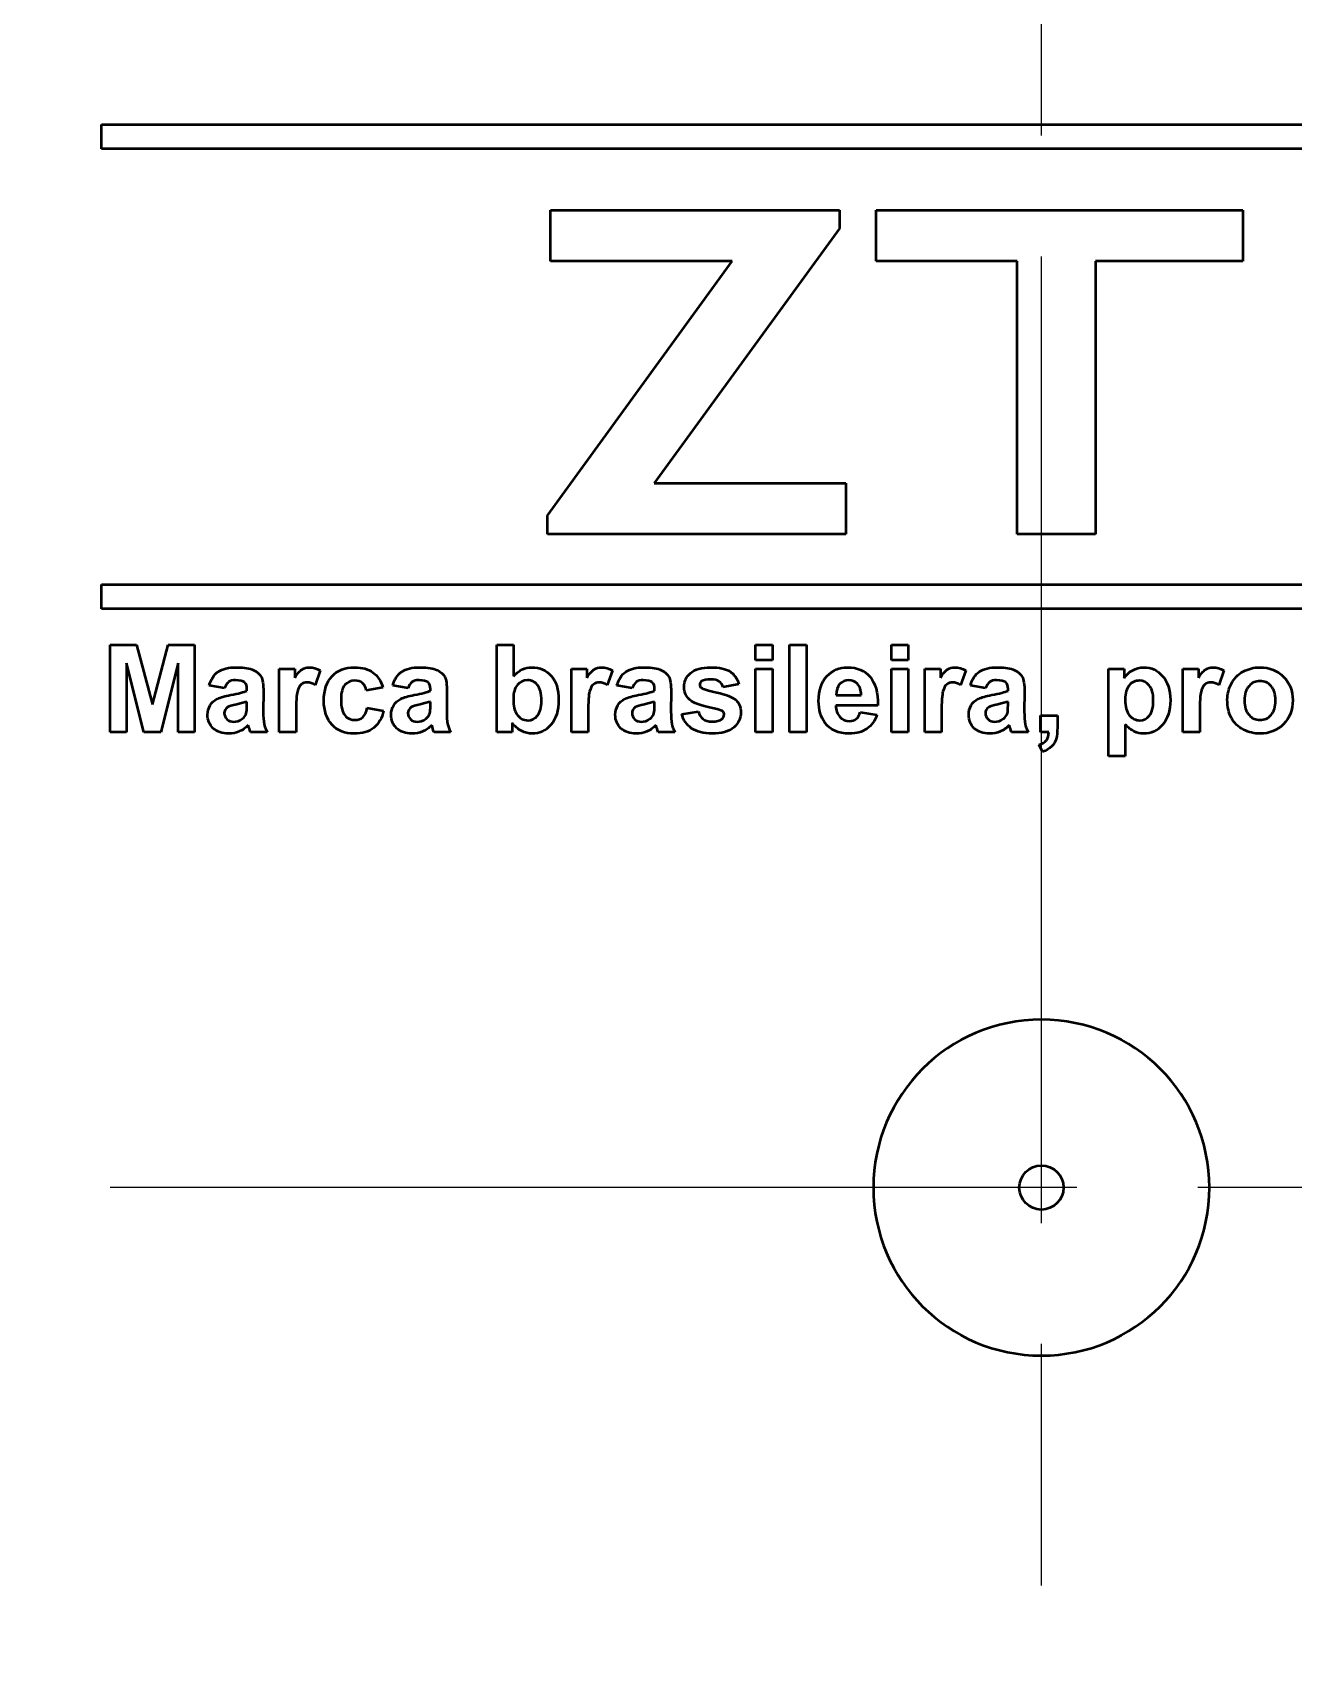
# Model space of a CAD drawing. Extents: x 0 to 616, y 0 to 436.
# Drawn here: x 513.31 to 536.78, y 284.06 to 314.39 of the extents above; entities that cross this region are included whole.
import ezdxf

# ---------------------------------------------------------------- set-up
doc = ezdxf.new("R2010")
doc.units = 0
doc.header["$LTSCALE"] = 1.5
doc.linetypes.add('AM_ISO08W050', pattern=[18, 12, -1.5, 3, -1.5])
doc.layers.add('AM_0', color=7, linetype='CONTINUOUS', lineweight=50)
doc.layers.add('AM_7', color=4, linetype='AM_ISO08W050', lineweight=25)

msp = doc.modelspace()

# ---------------------------------------------------------------- linework, layer by layer
at = {"layer": 'AM_0'}
for major_axis, ratio, start_param, end_param in [((-52.8, 0), 0.999975, 3.141593, 9.424778), ((-47.437, 0), 0.98394, 3.141593, 9.424778), ((-36.78, 0), 0.999975, 3.141593, 9.424778), ((-3.128, 0), 0.999975, 3.141593, 9.424778), ((0.411, 0), 0.999975, 0, 6.283185)]:
    msp.add_ellipse((532.092, 292.885), major_axis=major_axis, ratio=ratio, start_param=start_param, end_param=end_param, dxfattribs=at)
at = {"layer": 'AM_0', "color": 7, "lineweight": 70}
msp.add_open_spline([(532.092, 330.642), (552.942, 330.642), (569.85, 313.734), (569.85, 292.885), (569.85, 292.885), (569.85, 272.036), (552.942, 255.127), (532.092, 255.127), (532.092, 255.127), (511.242, 255.127), (494.334, 272.036), (494.334, 292.885), (494.334, 292.885), (494.334, 313.734), (511.242, 330.642), (532.092, 330.642)], degree=3, knots=[0, 0, 0, 0, 0.25, 0.25, 0.25, 0.25, 0.5, 0.5, 0.5, 0.5, 0.75, 0.75, 0.75, 0.75, 1, 1, 1, 1], dxfattribs=at)
at = {"layer": 'AM_0', "color": 7}
for points in [[(514.59, 312.679), (514.59, 312.679), (549.595, 312.679), (549.595, 312.679)], [(514.59, 312.226), (514.59, 312.226), (514.59, 312.679), (514.59, 312.679)], [(549.595, 312.226), (549.595, 312.226), (514.59, 312.226), (514.59, 312.226)], [(522.955, 310.134), (522.955, 310.134), (522.955, 311.086), (522.955, 311.086)], [(522.955, 311.086), (522.955, 311.086), (528.33, 311.086), (528.33, 311.086)], [(528.33, 311.086), (528.33, 311.086), (528.33, 310.74), (528.33, 310.74)], [(529.016, 310.134), (529.016, 310.134), (529.016, 311.086), (529.016, 311.086)], [(529.016, 311.086), (529.016, 311.086), (535.841, 311.086), (535.841, 311.086)], [(535.841, 311.086), (535.841, 311.086), (535.841, 310.134), (535.841, 310.134)], [(528.33, 310.74), (528.33, 310.74), (524.88, 306.004), (524.88, 306.004)], [(522.898, 305.398), (522.898, 305.398), (526.336, 310.134), (526.336, 310.134)], [(526.336, 310.134), (526.336, 310.134), (522.955, 310.134), (522.955, 310.134)], [(531.638, 310.134), (531.638, 310.134), (529.016, 310.134), (529.016, 310.134)], [(531.638, 305.053), (531.638, 305.053), (531.638, 310.134), (531.638, 310.134)], [(533.102, 310.134), (533.102, 310.134), (533.102, 305.053), (533.102, 305.053)], [(535.841, 310.134), (535.841, 310.134), (533.102, 310.134), (533.102, 310.134)], [(524.88, 306.004), (524.88, 306.004), (528.453, 306.004), (528.453, 306.004)], [(528.453, 306.004), (528.453, 306.004), (528.453, 305.053), (528.453, 305.053)], [(522.898, 305.053), (522.898, 305.053), (522.898, 305.398), (522.898, 305.398)], [(528.453, 305.053), (528.453, 305.053), (522.898, 305.053), (522.898, 305.053)], [(533.102, 305.053), (533.102, 305.053), (531.638, 305.053), (531.638, 305.053)], [(514.59, 304.116), (514.59, 304.116), (549.595, 304.116), (549.595, 304.116)], [(514.59, 303.662), (514.59, 303.662), (514.59, 304.116), (514.59, 304.116)], [(549.595, 303.662), (549.595, 303.662), (514.59, 303.662), (514.59, 303.662)], [(514.751, 301.364), (514.751, 301.364), (514.751, 302.993), (514.751, 302.993)], [(514.751, 302.993), (514.751, 302.993), (515.244, 302.993), (515.244, 302.993)], [(515.244, 302.993), (515.244, 302.993), (515.539, 301.882), (515.539, 301.882)], [(515.539, 301.882), (515.539, 301.882), (515.831, 302.993), (515.831, 302.993)], [(515.831, 302.993), (515.831, 302.993), (516.325, 302.993), (516.325, 302.993)], [(516.325, 302.993), (516.325, 302.993), (516.325, 301.364), (516.325, 301.364)], [(521.951, 301.364), (521.951, 301.364), (521.951, 302.993), (521.951, 302.993)], [(521.951, 302.993), (521.951, 302.993), (522.263, 302.993), (522.263, 302.993)], [(522.263, 302.993), (522.263, 302.993), (522.263, 302.407), (522.263, 302.407)], [(526.772, 302.704), (526.772, 302.704), (526.772, 302.993), (526.772, 302.993)], [(526.772, 302.993), (526.772, 302.993), (527.084, 302.993), (527.084, 302.993)], [(527.084, 302.993), (527.084, 302.993), (527.084, 302.704), (527.084, 302.704)], [(527.404, 301.364), (527.404, 301.364), (527.404, 302.993), (527.404, 302.993)], [(527.404, 302.993), (527.404, 302.993), (527.716, 302.993), (527.716, 302.993)], [(527.716, 302.993), (527.716, 302.993), (527.716, 301.364), (527.716, 301.364)], [(529.302, 302.704), (529.302, 302.704), (529.302, 302.993), (529.302, 302.993)], [(529.302, 302.993), (529.302, 302.993), (529.614, 302.993), (529.614, 302.993)], [(529.614, 302.993), (529.614, 302.993), (529.614, 302.704), (529.614, 302.704)], [(527.084, 302.704), (527.084, 302.704), (526.772, 302.704), (526.772, 302.704)], [(529.614, 302.704), (529.614, 302.704), (529.302, 302.704), (529.302, 302.704)], [(515.379, 301.364), (515.379, 301.364), (515.057, 302.647), (515.057, 302.647)], [(515.057, 302.647), (515.057, 302.647), (515.057, 301.364), (515.057, 301.364)], [(516.019, 302.647), (516.019, 302.647), (515.696, 301.364), (515.696, 301.364)], [(516.019, 301.364), (516.019, 301.364), (516.019, 302.647), (516.019, 302.647)], [(516.599, 302.236), (516.631, 302.35), (516.686, 302.434), (516.764, 302.489)], [(517.422, 302.522), (517.49, 302.488), (517.538, 302.447), (517.565, 302.396)], [(517.565, 302.396), (517.593, 302.345), (517.607, 302.252), (517.607, 302.116)], [(517.902, 301.364), (517.902, 301.364), (517.902, 302.544), (517.902, 302.544)], [(517.902, 302.544), (517.902, 302.544), (518.192, 302.544), (518.192, 302.544)], [(518.192, 302.544), (518.192, 302.544), (518.192, 302.377), (518.192, 302.377)], [(518.192, 302.377), (518.241, 302.456), (518.286, 302.508), (518.326, 302.533)], [(518.666, 302.512), (518.666, 302.512), (518.569, 302.24), (518.569, 302.24)], [(519.647, 302.478), (519.732, 302.416), (519.793, 302.322), (519.83, 302.195)], [(520.016, 302.236), (520.048, 302.35), (520.103, 302.434), (520.181, 302.489)], [(520.839, 302.522), (520.907, 302.488), (520.955, 302.447), (520.983, 302.396)], [(520.983, 302.396), (521.01, 302.345), (521.024, 302.252), (521.024, 302.116)], [(523.341, 301.364), (523.341, 301.364), (523.341, 302.544), (523.341, 302.544)], [(523.341, 302.544), (523.341, 302.544), (523.631, 302.544), (523.631, 302.544)], [(523.631, 302.544), (523.631, 302.544), (523.631, 302.377), (523.631, 302.377)], [(523.631, 302.377), (523.681, 302.456), (523.726, 302.508), (523.765, 302.533)], [(524.106, 302.512), (524.106, 302.512), (524.009, 302.24), (524.009, 302.24)], [(524.19, 302.236), (524.222, 302.35), (524.277, 302.434), (524.355, 302.489)], [(525.013, 302.522), (525.081, 302.488), (525.129, 302.447), (525.156, 302.396)], [(525.156, 302.396), (525.184, 302.345), (525.198, 302.252), (525.198, 302.116)], [(526.296, 302.492), (526.375, 302.44), (526.429, 302.362), (526.458, 302.259)], [(526.772, 301.364), (526.772, 301.364), (526.772, 302.544), (526.772, 302.544)], [(526.772, 302.544), (526.772, 302.544), (527.084, 302.544), (527.084, 302.544)], [(527.084, 302.544), (527.084, 302.544), (527.084, 301.364), (527.084, 301.364)], [(528.902, 302.397), (529.003, 302.281), (529.052, 302.104), (529.048, 301.864)], [(529.302, 301.364), (529.302, 301.364), (529.302, 302.544), (529.302, 302.544)], [(529.302, 302.544), (529.302, 302.544), (529.614, 302.544), (529.614, 302.544)], [(529.614, 302.544), (529.614, 302.544), (529.614, 301.364), (529.614, 301.364)], [(529.921, 301.364), (529.921, 301.364), (529.921, 302.544), (529.921, 302.544)], [(529.921, 302.544), (529.921, 302.544), (530.211, 302.544), (530.211, 302.544)], [(530.211, 302.544), (530.211, 302.544), (530.211, 302.377), (530.211, 302.377)], [(530.211, 302.377), (530.261, 302.456), (530.305, 302.508), (530.345, 302.533)], [(530.686, 302.512), (530.686, 302.512), (530.589, 302.24), (530.589, 302.24)], [(530.77, 302.236), (530.802, 302.35), (530.857, 302.434), (530.934, 302.489)], [(531.592, 302.522), (531.66, 302.488), (531.709, 302.447), (531.736, 302.396)], [(531.736, 302.396), (531.764, 302.345), (531.778, 302.252), (531.778, 302.116)], [(533.341, 302.544), (533.341, 302.544), (533.633, 302.544), (533.633, 302.544)], [(533.341, 300.915), (533.341, 300.915), (533.341, 302.544), (533.341, 302.544)], [(533.633, 302.544), (533.633, 302.544), (533.633, 302.371), (533.633, 302.371)], [(533.633, 302.371), (533.67, 302.43), (533.722, 302.479), (533.786, 302.515)], [(534.727, 301.364), (534.727, 301.364), (534.727, 302.544), (534.727, 302.544)], [(534.727, 302.544), (534.727, 302.544), (535.017, 302.544), (535.017, 302.544)], [(535.017, 302.544), (535.017, 302.544), (535.017, 302.377), (535.017, 302.377)], [(535.017, 302.377), (535.067, 302.456), (535.112, 302.508), (535.151, 302.533)], [(535.492, 302.512), (535.492, 302.512), (535.395, 302.24), (535.395, 302.24)], [(535.631, 302.272), (535.682, 302.369), (535.754, 302.443), (535.848, 302.494)], [(516.883, 302.184), (516.883, 302.184), (516.599, 302.236), (516.599, 302.236)], [(516.958, 302.299), (516.927, 302.278), (516.902, 302.239), (516.883, 302.184)], [(516.997, 302.058), (517.143, 302.085), (517.244, 302.111), (517.3, 302.134)], [(517.3, 302.165), (517.3, 302.226), (517.285, 302.268), (517.256, 302.294)], [(517.3, 302.134), (517.3, 302.134), (517.3, 302.165), (517.3, 302.165)], [(517.607, 302.116), (517.607, 302.116), (517.604, 301.752), (517.604, 301.752)], [(518.24, 302.124), (518.223, 302.061), (518.214, 301.929), (518.214, 301.729)], [(518.312, 302.255), (518.281, 302.231), (518.258, 302.187), (518.24, 302.124)], [(519.522, 302.14), (519.512, 302.201), (519.488, 302.248), (519.451, 302.279)], [(519.83, 302.195), (519.83, 302.195), (519.522, 302.14), (519.522, 302.14)], [(520.3, 302.184), (520.3, 302.184), (520.016, 302.236), (520.016, 302.236)], [(520.375, 302.299), (520.344, 302.278), (520.319, 302.239), (520.3, 302.184)], [(520.414, 302.058), (520.56, 302.085), (520.661, 302.111), (520.717, 302.134)], [(520.717, 302.165), (520.717, 302.226), (520.703, 302.268), (520.673, 302.294)], [(520.717, 302.134), (520.717, 302.134), (520.717, 302.165), (520.717, 302.165)], [(521.024, 302.116), (521.024, 302.116), (521.021, 301.752), (521.021, 301.752)], [(522.336, 302.245), (522.286, 302.187), (522.261, 302.099), (522.261, 301.98)], [(523.68, 302.124), (523.662, 302.061), (523.654, 301.929), (523.654, 301.729)], [(523.751, 302.255), (523.721, 302.231), (523.697, 302.187), (523.68, 302.124)], [(524.474, 302.184), (524.474, 302.184), (524.19, 302.236), (524.19, 302.236)], [(524.549, 302.299), (524.518, 302.278), (524.493, 302.239), (524.474, 302.184)], [(524.588, 302.058), (524.734, 302.085), (524.835, 302.111), (524.891, 302.134)], [(524.891, 302.165), (524.891, 302.226), (524.876, 302.268), (524.847, 302.294)], [(524.891, 302.134), (524.891, 302.134), (524.891, 302.165), (524.891, 302.165)], [(525.198, 302.116), (525.198, 302.116), (525.195, 301.752), (525.195, 301.752)], [(525.761, 302.192), (525.789, 302.171), (525.886, 302.142), (526.052, 302.104)], [(526.052, 302.104), (526.218, 302.067), (526.334, 302.02), (526.401, 301.965)], [(526.164, 302.204), (526.151, 302.25), (526.127, 302.286), (526.092, 302.31)], [(526.458, 302.259), (526.458, 302.259), (526.164, 302.204), (526.164, 302.204)], [(528.336, 302.258), (528.292, 302.208), (528.27, 302.141), (528.271, 302.055)], [(528.737, 302.055), (528.735, 302.146), (528.712, 302.215), (528.668, 302.262)], [(530.26, 302.124), (530.242, 302.061), (530.233, 301.929), (530.233, 301.729)], [(530.331, 302.255), (530.301, 302.231), (530.277, 302.187), (530.26, 302.124)], [(531.053, 302.184), (531.053, 302.184), (530.77, 302.236), (530.77, 302.236)], [(531.129, 302.299), (531.098, 302.278), (531.073, 302.239), (531.053, 302.184)], [(531.168, 302.058), (531.314, 302.085), (531.415, 302.111), (531.471, 302.134)], [(531.471, 302.165), (531.471, 302.226), (531.456, 302.268), (531.427, 302.294)], [(531.471, 302.134), (531.471, 302.134), (531.471, 302.165), (531.471, 302.165)], [(531.778, 302.116), (531.778, 302.116), (531.774, 301.752), (531.774, 301.752)], [(533.726, 302.236), (533.676, 302.177), (533.651, 302.09), (533.651, 301.974)], [(535.066, 302.124), (535.048, 302.061), (535.04, 301.929), (535.04, 301.729)], [(535.137, 302.255), (535.107, 302.231), (535.083, 302.187), (535.066, 302.124)], [(535.554, 301.971), (535.554, 302.075), (535.58, 302.175), (535.631, 302.272)], [(535.958, 302.223), (535.902, 302.161), (535.874, 302.071), (535.874, 301.954)], [(516.615, 301.865), (516.647, 301.917), (516.692, 301.957), (516.749, 301.985)], [(516.749, 301.985), (516.806, 302.012), (516.889, 302.037), (516.997, 302.058)], [(517.11, 301.883), (517.024, 301.865), (516.967, 301.846), (516.94, 301.829)], [(517.3, 301.931), (517.261, 301.918), (517.197, 301.902), (517.11, 301.883)], [(517.288, 301.717), (517.296, 301.743), (517.3, 301.794), (517.3, 301.869)], [(517.3, 301.869), (517.3, 301.869), (517.3, 301.931), (517.3, 301.931)], [(519.458, 301.643), (519.496, 301.676), (519.523, 301.734), (519.539, 301.816)], [(519.539, 301.816), (519.539, 301.816), (519.845, 301.764), (519.845, 301.764)], [(519.845, 301.764), (519.814, 301.624), (519.752, 301.517), (519.662, 301.445)], [(520.032, 301.865), (520.064, 301.917), (520.109, 301.957), (520.166, 301.985)], [(520.166, 301.985), (520.223, 302.012), (520.306, 302.037), (520.414, 302.058)], [(520.527, 301.883), (520.441, 301.865), (520.384, 301.846), (520.357, 301.829)], [(520.717, 301.931), (520.678, 301.918), (520.614, 301.902), (520.527, 301.883)], [(520.705, 301.717), (520.714, 301.743), (520.717, 301.794), (520.717, 301.869)], [(520.717, 301.869), (520.717, 301.869), (520.717, 301.931), (520.717, 301.931)], [(522.261, 301.98), (522.261, 301.858), (522.281, 301.767), (522.319, 301.709)], [(524.206, 301.865), (524.238, 301.917), (524.282, 301.957), (524.34, 301.985)], [(524.34, 301.985), (524.397, 302.012), (524.48, 302.037), (524.588, 302.058)], [(524.701, 301.883), (524.615, 301.865), (524.558, 301.846), (524.531, 301.829)], [(524.891, 301.931), (524.851, 301.918), (524.788, 301.902), (524.701, 301.883)], [(524.879, 301.717), (524.887, 301.743), (524.891, 301.794), (524.891, 301.869)], [(524.891, 301.869), (524.891, 301.869), (524.891, 301.931), (524.891, 301.931)], [(526.058, 301.791), (525.807, 301.846), (525.647, 301.897), (525.579, 301.943)], [(526.163, 301.75), (526.147, 301.765), (526.112, 301.778), (526.058, 301.791)], [(529.048, 301.864), (529.048, 301.864), (528.265, 301.864), (528.265, 301.864)], [(528.265, 301.864), (528.267, 301.772), (528.292, 301.7), (528.341, 301.648)], [(528.271, 302.055), (528.271, 302.055), (528.737, 302.055), (528.737, 302.055)], [(530.786, 301.865), (530.818, 301.917), (530.862, 301.957), (530.92, 301.985)], [(530.92, 301.985), (530.977, 302.012), (531.06, 302.037), (531.168, 302.058)], [(531.281, 301.883), (531.195, 301.865), (531.138, 301.846), (531.111, 301.829)], [(531.471, 301.931), (531.431, 301.918), (531.368, 301.902), (531.281, 301.883)], [(531.459, 301.717), (531.467, 301.743), (531.471, 301.794), (531.471, 301.869)], [(531.471, 301.869), (531.471, 301.869), (531.471, 301.931), (531.471, 301.931)], [(533.651, 301.974), (533.651, 301.842), (533.677, 301.744), (533.729, 301.681)], [(535.631, 301.626), (535.58, 301.72), (535.554, 301.835), (535.554, 301.971)], [(535.874, 301.954), (535.874, 301.837), (535.902, 301.748), (535.958, 301.686)], [(517.325, 301.493), (517.271, 301.441), (517.215, 301.403), (517.154, 301.376)], [(517.214, 301.613), (517.252, 301.641), (517.276, 301.676), (517.288, 301.717)], [(517.336, 301.456), (517.331, 301.475), (517.327, 301.487), (517.325, 301.493)], [(517.604, 301.752), (517.604, 301.648), (517.609, 301.572), (517.619, 301.522)], [(517.619, 301.522), (517.629, 301.474), (517.648, 301.42), (517.675, 301.364)], [(518.214, 301.729), (518.214, 301.729), (518.214, 301.364), (518.214, 301.364)], [(520.742, 301.493), (520.689, 301.441), (520.632, 301.403), (520.571, 301.376)], [(520.631, 301.613), (520.669, 301.641), (520.694, 301.676), (520.705, 301.717)], [(520.753, 301.456), (520.748, 301.475), (520.744, 301.487), (520.742, 301.493)], [(521.021, 301.752), (521.021, 301.648), (521.026, 301.572), (521.036, 301.522)], [(521.036, 301.522), (521.046, 301.474), (521.065, 301.42), (521.092, 301.364)], [(522.411, 301.388), (522.345, 301.422), (522.289, 301.472), (522.241, 301.538)], [(522.241, 301.538), (522.241, 301.538), (522.241, 301.364), (522.241, 301.364)], [(523.654, 301.729), (523.654, 301.729), (523.654, 301.364), (523.654, 301.364)], [(524.916, 301.493), (524.862, 301.441), (524.806, 301.403), (524.745, 301.376)], [(524.805, 301.613), (524.843, 301.641), (524.867, 301.676), (524.879, 301.717)], [(524.927, 301.456), (524.922, 301.475), (524.918, 301.487), (524.916, 301.493)], [(525.195, 301.752), (525.195, 301.648), (525.2, 301.572), (525.21, 301.522)], [(525.21, 301.522), (525.22, 301.474), (525.239, 301.42), (525.266, 301.364)], [(525.396, 301.701), (525.396, 301.701), (525.709, 301.749), (525.709, 301.749)], [(525.58, 301.436), (525.486, 301.5), (525.425, 301.589), (525.396, 301.701)], [(525.709, 301.749), (525.723, 301.688), (525.75, 301.642), (525.791, 301.61)], [(528.644, 301.611), (528.677, 301.638), (528.703, 301.681), (528.72, 301.74)], [(528.72, 301.74), (528.72, 301.74), (529.031, 301.688), (529.031, 301.688)], [(529.031, 301.688), (528.991, 301.574), (528.928, 301.487), (528.841, 301.427)], [(530.233, 301.729), (530.233, 301.729), (530.233, 301.364), (530.233, 301.364)], [(531.496, 301.493), (531.442, 301.441), (531.385, 301.403), (531.325, 301.376)], [(531.385, 301.613), (531.423, 301.641), (531.447, 301.676), (531.459, 301.717)], [(531.507, 301.456), (531.502, 301.475), (531.498, 301.487), (531.496, 301.493)], [(531.774, 301.752), (531.774, 301.648), (531.779, 301.572), (531.79, 301.522)], [(531.79, 301.522), (531.8, 301.474), (531.819, 301.42), (531.846, 301.364)], [(532.078, 301.676), (532.078, 301.676), (532.39, 301.676), (532.39, 301.676)], [(532.078, 301.364), (532.078, 301.364), (532.078, 301.676), (532.078, 301.676)], [(532.39, 301.676), (532.39, 301.676), (532.39, 301.453), (532.39, 301.453)], [(533.821, 301.376), (533.768, 301.403), (533.712, 301.447), (533.654, 301.51)], [(533.654, 301.51), (533.654, 301.51), (533.654, 300.915), (533.654, 300.915)], [(535.04, 301.729), (535.04, 301.729), (535.04, 301.364), (535.04, 301.364)], [(535.855, 301.411), (535.756, 301.46), (535.682, 301.532), (535.631, 301.626)], [(515.057, 301.364), (515.057, 301.364), (514.751, 301.364), (514.751, 301.364)], [(515.696, 301.364), (515.696, 301.364), (515.379, 301.364), (515.379, 301.364)], [(516.325, 301.364), (516.325, 301.364), (516.019, 301.364), (516.019, 301.364)], [(517.366, 301.364), (517.358, 301.385), (517.348, 301.416), (517.336, 301.456)], [(517.675, 301.364), (517.675, 301.364), (517.366, 301.364), (517.366, 301.364)], [(518.214, 301.364), (518.214, 301.364), (517.902, 301.364), (517.902, 301.364)], [(520.783, 301.364), (520.775, 301.385), (520.765, 301.416), (520.753, 301.456)], [(521.092, 301.364), (521.092, 301.364), (520.783, 301.364), (520.783, 301.364)], [(522.241, 301.364), (522.241, 301.364), (521.951, 301.364), (521.951, 301.364)], [(523.654, 301.364), (523.654, 301.364), (523.341, 301.364), (523.341, 301.364)], [(524.957, 301.364), (524.949, 301.385), (524.939, 301.416), (524.927, 301.456)], [(525.266, 301.364), (525.266, 301.364), (524.957, 301.364), (524.957, 301.364)], [(527.084, 301.364), (527.084, 301.364), (526.772, 301.364), (526.772, 301.364)], [(527.716, 301.364), (527.716, 301.364), (527.404, 301.364), (527.404, 301.364)], [(529.614, 301.364), (529.614, 301.364), (529.302, 301.364), (529.302, 301.364)], [(530.233, 301.364), (530.233, 301.364), (529.921, 301.364), (529.921, 301.364)], [(531.537, 301.364), (531.529, 301.385), (531.518, 301.416), (531.507, 301.456)], [(531.846, 301.364), (531.846, 301.364), (531.537, 301.364), (531.537, 301.364)], [(532.053, 301.13), (532.116, 301.151), (532.16, 301.179), (532.187, 301.215)], [(532.229, 301.364), (532.229, 301.364), (532.078, 301.364), (532.078, 301.364)], [(532.187, 301.215), (532.214, 301.252), (532.228, 301.301), (532.229, 301.364)], [(532.367, 301.239), (532.351, 301.187), (532.322, 301.14), (532.279, 301.099)], [(532.39, 301.453), (532.39, 301.363), (532.383, 301.292), (532.367, 301.239)], [(535.04, 301.364), (535.04, 301.364), (534.727, 301.364), (534.727, 301.364)], [(532.114, 301.001), (532.114, 301.001), (532.053, 301.13), (532.053, 301.13)], [(532.279, 301.099), (532.235, 301.057), (532.18, 301.024), (532.114, 301.001)], [(533.654, 300.915), (533.654, 300.915), (533.341, 300.915), (533.341, 300.915)]]:
    msp.add_open_spline(points, degree=3, dxfattribs=at)
for points, knots in [([(516.764, 302.489), (516.842, 302.544), (516.957, 302.571), (517.11, 302.571), (517.11, 302.571), (517.25, 302.571), (517.353, 302.555), (517.422, 302.522)], [0.08, 0.08, 0.08, 0.08, 0.12, 0.12, 0.12, 0.12, 0.16, 0.16, 0.16, 0.16]), ([(518.326, 302.533), (518.365, 302.558), (518.41, 302.571), (518.461, 302.571), (518.461, 302.571), (518.532, 302.571), (518.6, 302.551), (518.666, 302.512)], [0.3846154, 0.3846154, 0.3846154, 0.3846154, 0.4615385, 0.4615385, 0.4615385, 0.4615385, 0.5384615, 0.5384615, 0.5384615, 0.5384615]), ([(518.886, 301.501), (518.783, 301.61), (518.732, 301.761), (518.732, 301.953), (518.732, 301.953), (518.732, 302.148), (518.783, 302.3), (518.886, 302.408)], [0.7222222, 0.7222222, 0.7222222, 0.7222222, 0.7777778, 0.7777778, 0.7777778, 0.7777778, 0.8333333, 0.8333333, 0.8333333, 0.8333333]), ([(518.886, 302.408), (518.989, 302.517), (519.129, 302.571), (519.304, 302.571), (519.304, 302.571), (519.448, 302.571), (519.562, 302.54), (519.647, 302.478)], [0.8333333, 0.8333333, 0.8333333, 0.8333333, 0.8888889, 0.8888889, 0.8888889, 0.8888889, 0.9444444, 0.9444444, 0.9444444, 0.9444444]), ([(520.181, 302.489), (520.259, 302.544), (520.374, 302.571), (520.527, 302.571), (520.527, 302.571), (520.667, 302.571), (520.771, 302.555), (520.839, 302.522)], [0.08, 0.08, 0.08, 0.08, 0.12, 0.12, 0.12, 0.12, 0.16, 0.16, 0.16, 0.16]), ([(522.263, 302.407), (522.36, 302.516), (522.474, 302.571), (522.606, 302.571), (522.606, 302.571), (522.749, 302.571), (522.868, 302.519), (522.963, 302.415)], [0.25, 0.25, 0.25, 0.25, 0.3333333, 0.3333333, 0.3333333, 0.3333333, 0.4166667, 0.4166667, 0.4166667, 0.4166667]), ([(522.963, 302.415), (523.057, 302.311), (523.104, 302.162), (523.104, 301.967), (523.104, 301.967), (523.104, 301.765), (523.055, 301.61), (522.959, 301.501)], [0.4166667, 0.4166667, 0.4166667, 0.4166667, 0.5, 0.5, 0.5, 0.5, 0.5833333, 0.5833333, 0.5833333, 0.5833333]), ([(523.765, 302.533), (523.805, 302.558), (523.85, 302.571), (523.9, 302.571), (523.9, 302.571), (523.971, 302.571), (524.04, 302.551), (524.106, 302.512)], [0.3846154, 0.3846154, 0.3846154, 0.3846154, 0.4615385, 0.4615385, 0.4615385, 0.4615385, 0.5384615, 0.5384615, 0.5384615, 0.5384615]), ([(524.355, 302.489), (524.433, 302.544), (524.548, 302.571), (524.701, 302.571), (524.701, 302.571), (524.841, 302.571), (524.944, 302.555), (525.013, 302.522)], [0.08, 0.08, 0.08, 0.08, 0.12, 0.12, 0.12, 0.12, 0.16, 0.16, 0.16, 0.16]), ([(525.579, 301.943), (525.486, 302.007), (525.439, 302.096), (525.439, 302.209), (525.439, 302.209), (525.439, 302.311), (525.48, 302.397), (525.56, 302.466)], [0.30769231, 0.30769231, 0.30769231, 0.30769231, 0.34615385, 0.34615385, 0.34615385, 0.34615385, 0.38461538, 0.38461538, 0.38461538, 0.38461538]), ([(525.56, 302.466), (525.641, 302.536), (525.766, 302.571), (525.936, 302.571), (525.936, 302.571), (526.097, 302.571), (526.218, 302.545), (526.296, 302.492)], [0.38461538, 0.38461538, 0.38461538, 0.38461538, 0.42307692, 0.42307692, 0.42307692, 0.42307692, 0.46153846, 0.46153846, 0.46153846, 0.46153846]), ([(528.062, 301.539), (527.984, 301.646), (527.945, 301.782), (527.945, 301.945), (527.945, 301.945), (527.945, 302.141), (527.996, 302.294), (528.099, 302.405)], [0.2857143, 0.2857143, 0.2857143, 0.2857143, 0.3571429, 0.3571429, 0.3571429, 0.3571429, 0.4285714, 0.4285714, 0.4285714, 0.4285714]), ([(528.099, 302.405), (528.201, 302.516), (528.33, 302.571), (528.486, 302.571), (528.486, 302.571), (528.662, 302.571), (528.8, 302.513), (528.902, 302.397)], [0.4285714, 0.4285714, 0.4285714, 0.4285714, 0.5, 0.5, 0.5, 0.5, 0.5714286, 0.5714286, 0.5714286, 0.5714286]), ([(530.345, 302.533), (530.385, 302.558), (530.429, 302.571), (530.48, 302.571), (530.48, 302.571), (530.551, 302.571), (530.62, 302.551), (530.686, 302.512)], [0.3846154, 0.3846154, 0.3846154, 0.3846154, 0.4615385, 0.4615385, 0.4615385, 0.4615385, 0.5384615, 0.5384615, 0.5384615, 0.5384615]), ([(530.934, 302.489), (531.012, 302.544), (531.128, 302.571), (531.281, 302.571), (531.281, 302.571), (531.421, 302.571), (531.524, 302.555), (531.592, 302.522)], [0.08, 0.08, 0.08, 0.08, 0.12, 0.12, 0.12, 0.12, 0.16, 0.16, 0.16, 0.16]), ([(533.786, 302.515), (533.85, 302.553), (533.922, 302.571), (534.001, 302.571), (534.001, 302.571), (534.138, 302.571), (534.254, 302.517), (534.349, 302.41)], [0.2307692, 0.2307692, 0.2307692, 0.2307692, 0.3076923, 0.3076923, 0.3076923, 0.3076923, 0.3846154, 0.3846154, 0.3846154, 0.3846154]), ([(534.349, 302.41), (534.445, 302.303), (534.493, 302.153), (534.493, 301.961), (534.493, 301.961), (534.493, 301.764), (534.444, 301.611), (534.349, 301.502)], [0.3846154, 0.3846154, 0.3846154, 0.3846154, 0.4615385, 0.4615385, 0.4615385, 0.4615385, 0.5384615, 0.5384615, 0.5384615, 0.5384615]), ([(535.151, 302.533), (535.191, 302.558), (535.236, 302.571), (535.286, 302.571), (535.286, 302.571), (535.357, 302.571), (535.426, 302.551), (535.492, 302.512)], [0.3846154, 0.3846154, 0.3846154, 0.3846154, 0.4615385, 0.4615385, 0.4615385, 0.4615385, 0.5384615, 0.5384615, 0.5384615, 0.5384615]), ([(535.848, 302.494), (535.942, 302.545), (536.046, 302.571), (536.162, 302.571), (536.162, 302.571), (536.34, 302.571), (536.487, 302.513), (536.601, 302.397)], [0.2, 0.2, 0.2, 0.2, 0.3, 0.3, 0.3, 0.3, 0.4, 0.4, 0.4, 0.4]), ([(536.601, 302.397), (536.715, 302.281), (536.772, 302.135), (536.772, 301.958), (536.772, 301.958), (536.772, 301.779), (536.714, 301.631), (536.599, 301.514)], [0.4, 0.4, 0.4, 0.4, 0.5, 0.5, 0.5, 0.5, 0.6, 0.6, 0.6, 0.6]), ([(517.256, 302.294), (517.226, 302.319), (517.171, 302.332), (517.088, 302.332), (517.088, 302.332), (517.033, 302.332), (516.989, 302.321), (516.958, 302.299)], [0.88, 0.88, 0.88, 0.88, 0.92, 0.92, 0.92, 0.92, 0.96, 0.96, 0.96, 0.96]), ([(518.569, 302.24), (518.517, 302.274), (518.468, 302.291), (518.423, 302.291), (518.423, 302.291), (518.379, 302.291), (518.342, 302.279), (518.312, 302.255)], [0.6153846, 0.6153846, 0.6153846, 0.6153846, 0.6923077, 0.6923077, 0.6923077, 0.6923077, 0.7692308, 0.7692308, 0.7692308, 0.7692308]), ([(519.122, 302.245), (519.076, 302.191), (519.053, 302.101), (519.053, 301.975), (519.053, 301.975), (519.053, 301.835), (519.077, 301.736), (519.124, 301.679)], [0.2222222, 0.2222222, 0.2222222, 0.2222222, 0.2777778, 0.2777778, 0.2777778, 0.2777778, 0.3333333, 0.3333333, 0.3333333, 0.3333333]), ([(519.451, 302.279), (519.415, 302.31), (519.367, 302.325), (519.309, 302.325), (519.309, 302.325), (519.231, 302.325), (519.169, 302.298), (519.122, 302.245)], [0.1111111, 0.1111111, 0.1111111, 0.1111111, 0.1666667, 0.1666667, 0.1666667, 0.1666667, 0.2222222, 0.2222222, 0.2222222, 0.2222222]), ([(520.673, 302.294), (520.643, 302.319), (520.588, 302.332), (520.505, 302.332), (520.505, 302.332), (520.45, 302.332), (520.406, 302.321), (520.375, 302.299)], [0.88, 0.88, 0.88, 0.88, 0.92, 0.92, 0.92, 0.92, 0.96, 0.96, 0.96, 0.96]), ([(522.71, 302.243), (522.661, 302.302), (522.599, 302.332), (522.522, 302.332), (522.522, 302.332), (522.447, 302.332), (522.385, 302.303), (522.336, 302.245)], [0.625, 0.625, 0.625, 0.625, 0.75, 0.75, 0.75, 0.75, 0.875, 0.875, 0.875, 0.875]), ([(522.711, 301.673), (522.759, 301.731), (522.783, 301.824), (522.783, 301.951), (522.783, 301.951), (522.783, 302.086), (522.759, 302.183), (522.71, 302.243)], [0.375, 0.375, 0.375, 0.375, 0.5, 0.5, 0.5, 0.5, 0.625, 0.625, 0.625, 0.625]), ([(524.009, 302.24), (523.957, 302.274), (523.908, 302.291), (523.863, 302.291), (523.863, 302.291), (523.819, 302.291), (523.782, 302.279), (523.751, 302.255)], [0.6153846, 0.6153846, 0.6153846, 0.6153846, 0.6923077, 0.6923077, 0.6923077, 0.6923077, 0.7692308, 0.7692308, 0.7692308, 0.7692308]), ([(524.847, 302.294), (524.817, 302.319), (524.762, 302.332), (524.679, 302.332), (524.679, 302.332), (524.623, 302.332), (524.58, 302.321), (524.549, 302.299)], [0.88, 0.88, 0.88, 0.88, 0.92, 0.92, 0.92, 0.92, 0.96, 0.96, 0.96, 0.96]), ([(525.765, 302.312), (525.741, 302.296), (525.73, 302.275), (525.73, 302.249), (525.73, 302.249), (525.73, 302.226), (525.74, 302.208), (525.761, 302.192)], [0.65384615, 0.65384615, 0.65384615, 0.65384615, 0.69230769, 0.69230769, 0.69230769, 0.69230769, 0.73076923, 0.73076923, 0.73076923, 0.73076923]), ([(526.092, 302.31), (526.057, 302.334), (526.007, 302.347), (525.942, 302.347), (525.942, 302.347), (525.859, 302.347), (525.8, 302.335), (525.765, 302.312)], [0.57692308, 0.57692308, 0.57692308, 0.57692308, 0.61538462, 0.61538462, 0.61538462, 0.61538462, 0.65384615, 0.65384615, 0.65384615, 0.65384615]), ([(528.668, 302.262), (528.623, 302.309), (528.569, 302.332), (528.505, 302.332), (528.505, 302.332), (528.437, 302.332), (528.381, 302.307), (528.336, 302.258)], [0.2, 0.2, 0.2, 0.2, 0.4, 0.4, 0.4, 0.4, 0.6, 0.6, 0.6, 0.6]), ([(530.589, 302.24), (530.536, 302.274), (530.488, 302.291), (530.442, 302.291), (530.442, 302.291), (530.398, 302.291), (530.362, 302.279), (530.331, 302.255)], [0.6153846, 0.6153846, 0.6153846, 0.6153846, 0.6923077, 0.6923077, 0.6923077, 0.6923077, 0.7692308, 0.7692308, 0.7692308, 0.7692308]), ([(531.427, 302.294), (531.397, 302.319), (531.341, 302.332), (531.259, 302.332), (531.259, 302.332), (531.203, 302.332), (531.16, 302.321), (531.129, 302.299)], [0.88, 0.88, 0.88, 0.88, 0.92, 0.92, 0.92, 0.92, 0.96, 0.96, 0.96, 0.96]), ([(534.1, 302.234), (534.051, 302.294), (533.989, 302.324), (533.916, 302.324), (533.916, 302.324), (533.84, 302.324), (533.777, 302.295), (533.726, 302.236)], [0.625, 0.625, 0.625, 0.625, 0.75, 0.75, 0.75, 0.75, 0.875, 0.875, 0.875, 0.875]), ([(534.103, 301.673), (534.151, 301.731), (534.175, 301.826), (534.175, 301.959), (534.175, 301.959), (534.175, 302.083), (534.15, 302.174), (534.1, 302.234)], [0.375, 0.375, 0.375, 0.375, 0.5, 0.5, 0.5, 0.5, 0.625, 0.625, 0.625, 0.625]), ([(535.395, 302.24), (535.343, 302.274), (535.294, 302.291), (535.249, 302.291), (535.249, 302.291), (535.205, 302.291), (535.168, 302.279), (535.137, 302.255)], [0.6153846, 0.6153846, 0.6153846, 0.6153846, 0.6923077, 0.6923077, 0.6923077, 0.6923077, 0.7692308, 0.7692308, 0.7692308, 0.7692308]), ([(536.368, 302.223), (536.313, 302.286), (536.245, 302.317), (536.163, 302.317), (536.163, 302.317), (536.082, 302.317), (536.013, 302.286), (535.958, 302.223)], [0.625, 0.625, 0.625, 0.625, 0.75, 0.75, 0.75, 0.75, 0.875, 0.875, 0.875, 0.875]), ([(536.368, 301.686), (536.423, 301.748), (536.451, 301.838), (536.451, 301.957), (536.451, 301.957), (536.451, 302.072), (536.423, 302.161), (536.368, 302.223)], [0.375, 0.375, 0.375, 0.375, 0.5, 0.5, 0.5, 0.5, 0.625, 0.625, 0.625, 0.625]), ([(516.672, 301.436), (516.602, 301.502), (516.567, 301.586), (516.567, 301.687), (516.567, 301.687), (516.567, 301.753), (516.583, 301.813), (516.615, 301.865)], [0.6, 0.6, 0.6, 0.6, 0.64, 0.64, 0.64, 0.64, 0.68, 0.68, 0.68, 0.68]), ([(516.94, 301.829), (516.9, 301.8), (516.879, 301.763), (516.879, 301.719), (516.879, 301.719), (516.879, 301.675), (516.896, 301.637), (516.928, 301.606)], [0.2222222, 0.2222222, 0.2222222, 0.2222222, 0.3333333, 0.3333333, 0.3333333, 0.3333333, 0.4444444, 0.4444444, 0.4444444, 0.4444444]), ([(520.089, 301.436), (520.019, 301.502), (519.984, 301.586), (519.984, 301.687), (519.984, 301.687), (519.984, 301.753), (520, 301.813), (520.032, 301.865)], [0.6, 0.6, 0.6, 0.6, 0.64, 0.64, 0.64, 0.64, 0.68, 0.68, 0.68, 0.68]), ([(520.357, 301.829), (520.317, 301.8), (520.296, 301.763), (520.296, 301.719), (520.296, 301.719), (520.296, 301.675), (520.313, 301.637), (520.345, 301.606)], [0.2222222, 0.2222222, 0.2222222, 0.2222222, 0.3333333, 0.3333333, 0.3333333, 0.3333333, 0.4444444, 0.4444444, 0.4444444, 0.4444444]), ([(524.263, 301.436), (524.193, 301.502), (524.158, 301.586), (524.158, 301.687), (524.158, 301.687), (524.158, 301.753), (524.174, 301.813), (524.206, 301.865)], [0.6, 0.6, 0.6, 0.6, 0.64, 0.64, 0.64, 0.64, 0.68, 0.68, 0.68, 0.68]), ([(524.531, 301.829), (524.491, 301.8), (524.47, 301.763), (524.47, 301.719), (524.47, 301.719), (524.47, 301.675), (524.487, 301.637), (524.519, 301.606)], [0.2222222, 0.2222222, 0.2222222, 0.2222222, 0.3333333, 0.3333333, 0.3333333, 0.3333333, 0.4444444, 0.4444444, 0.4444444, 0.4444444]), ([(526.401, 301.965), (526.466, 301.91), (526.498, 301.832), (526.498, 301.733), (526.498, 301.733), (526.498, 301.625), (526.453, 301.532), (526.363, 301.454)], [0.80769231, 0.80769231, 0.80769231, 0.80769231, 0.84615385, 0.84615385, 0.84615385, 0.84615385, 0.88461538, 0.88461538, 0.88461538, 0.88461538]), ([(530.843, 301.436), (530.773, 301.502), (530.738, 301.586), (530.738, 301.687), (530.738, 301.687), (530.738, 301.753), (530.754, 301.813), (530.786, 301.865)], [0.6, 0.6, 0.6, 0.6, 0.64, 0.64, 0.64, 0.64, 0.68, 0.68, 0.68, 0.68]), ([(531.111, 301.829), (531.071, 301.8), (531.05, 301.763), (531.05, 301.719), (531.05, 301.719), (531.05, 301.675), (531.066, 301.637), (531.099, 301.606)], [0.2222222, 0.2222222, 0.2222222, 0.2222222, 0.3333333, 0.3333333, 0.3333333, 0.3333333, 0.4444444, 0.4444444, 0.4444444, 0.4444444]), ([(516.928, 301.606), (516.961, 301.574), (517.002, 301.558), (517.053, 301.558), (517.053, 301.558), (517.109, 301.558), (517.163, 301.576), (517.214, 301.613)], [0.4444444, 0.4444444, 0.4444444, 0.4444444, 0.5555556, 0.5555556, 0.5555556, 0.5555556, 0.6666667, 0.6666667, 0.6666667, 0.6666667]), ([(519.662, 301.445), (519.572, 301.373), (519.451, 301.338), (519.298, 301.338), (519.298, 301.338), (519.126, 301.338), (518.988, 301.392), (518.886, 301.501)], [0.6111111, 0.6111111, 0.6111111, 0.6111111, 0.6666667, 0.6666667, 0.6666667, 0.6666667, 0.7222222, 0.7222222, 0.7222222, 0.7222222]), ([(519.124, 301.679), (519.171, 301.621), (519.234, 301.592), (519.313, 301.592), (519.313, 301.592), (519.372, 301.592), (519.421, 301.609), (519.458, 301.643)], [0.3333333, 0.3333333, 0.3333333, 0.3333333, 0.3888889, 0.3888889, 0.3888889, 0.3888889, 0.4444444, 0.4444444, 0.4444444, 0.4444444]), ([(520.345, 301.606), (520.378, 301.574), (520.419, 301.558), (520.47, 301.558), (520.47, 301.558), (520.526, 301.558), (520.58, 301.576), (520.631, 301.613)], [0.4444444, 0.4444444, 0.4444444, 0.4444444, 0.5555556, 0.5555556, 0.5555556, 0.5555556, 0.6666667, 0.6666667, 0.6666667, 0.6666667]), ([(522.319, 301.709), (522.373, 301.626), (522.445, 301.584), (522.535, 301.584), (522.535, 301.584), (522.603, 301.584), (522.662, 301.614), (522.711, 301.673)], [0.125, 0.125, 0.125, 0.125, 0.25, 0.25, 0.25, 0.25, 0.375, 0.375, 0.375, 0.375]), ([(522.959, 301.501), (522.864, 301.392), (522.747, 301.338), (522.61, 301.338), (522.61, 301.338), (522.543, 301.338), (522.476, 301.354), (522.411, 301.388)], [0.5833333, 0.5833333, 0.5833333, 0.5833333, 0.6666667, 0.6666667, 0.6666667, 0.6666667, 0.75, 0.75, 0.75, 0.75]), ([(524.519, 301.606), (524.552, 301.574), (524.593, 301.558), (524.644, 301.558), (524.644, 301.558), (524.7, 301.558), (524.754, 301.576), (524.805, 301.613)], [0.4444444, 0.4444444, 0.4444444, 0.4444444, 0.5555556, 0.5555556, 0.5555556, 0.5555556, 0.6666667, 0.6666667, 0.6666667, 0.6666667]), ([(525.791, 301.61), (525.831, 301.579), (525.888, 301.563), (525.962, 301.563), (525.962, 301.563), (526.042, 301.563), (526.103, 301.578), (526.144, 301.608)], [0.07692308, 0.07692308, 0.07692308, 0.07692308, 0.11538462, 0.11538462, 0.11538462, 0.11538462, 0.15384615, 0.15384615, 0.15384615, 0.15384615]), ([(526.144, 301.608), (526.171, 301.628), (526.185, 301.656), (526.185, 301.691), (526.185, 301.691), (526.185, 301.715), (526.177, 301.734), (526.163, 301.75)], [0.15384615, 0.15384615, 0.15384615, 0.15384615, 0.19230769, 0.19230769, 0.19230769, 0.19230769, 0.23076923, 0.23076923, 0.23076923, 0.23076923]), ([(528.841, 301.427), (528.755, 301.367), (528.647, 301.338), (528.517, 301.338), (528.517, 301.338), (528.312, 301.338), (528.16, 301.405), (528.062, 301.539)], [0.1428571, 0.1428571, 0.1428571, 0.1428571, 0.2142857, 0.2142857, 0.2142857, 0.2142857, 0.2857143, 0.2857143, 0.2857143, 0.2857143]), ([(528.341, 301.648), (528.389, 301.597), (528.449, 301.571), (528.521, 301.571), (528.521, 301.571), (528.57, 301.571), (528.611, 301.584), (528.644, 301.611)], [0.7857143, 0.7857143, 0.7857143, 0.7857143, 0.8571429, 0.8571429, 0.8571429, 0.8571429, 0.9285714, 0.9285714, 0.9285714, 0.9285714]), ([(531.099, 301.606), (531.132, 301.574), (531.173, 301.558), (531.223, 301.558), (531.223, 301.558), (531.28, 301.558), (531.333, 301.576), (531.385, 301.613)], [0.4444444, 0.4444444, 0.4444444, 0.4444444, 0.5555556, 0.5555556, 0.5555556, 0.5555556, 0.6666667, 0.6666667, 0.6666667, 0.6666667]), ([(533.729, 301.681), (533.782, 301.617), (533.846, 301.585), (533.922, 301.585), (533.922, 301.585), (533.994, 301.585), (534.055, 301.615), (534.103, 301.673)], [0.125, 0.125, 0.125, 0.125, 0.25, 0.25, 0.25, 0.25, 0.375, 0.375, 0.375, 0.375]), ([(534.349, 301.502), (534.252, 301.392), (534.135, 301.338), (533.998, 301.338), (533.998, 301.338), (533.933, 301.338), (533.874, 301.351), (533.821, 301.376)], [0.5384615, 0.5384615, 0.5384615, 0.5384615, 0.6153846, 0.6153846, 0.6153846, 0.6153846, 0.6923077, 0.6923077, 0.6923077, 0.6923077]), ([(536.599, 301.514), (536.484, 301.396), (536.339, 301.338), (536.164, 301.338), (536.164, 301.338), (536.056, 301.338), (535.953, 301.362), (535.855, 301.411)], [0.6, 0.6, 0.6, 0.6, 0.7, 0.7, 0.7, 0.7, 0.8, 0.8, 0.8, 0.8]), ([(535.958, 301.686), (536.013, 301.623), (536.082, 301.592), (536.163, 301.592), (536.163, 301.592), (536.245, 301.592), (536.313, 301.623), (536.368, 301.686)], [0.125, 0.125, 0.125, 0.125, 0.25, 0.25, 0.25, 0.25, 0.375, 0.375, 0.375, 0.375]), ([(517.154, 301.376), (517.093, 301.351), (517.028, 301.338), (516.959, 301.338), (516.959, 301.338), (516.838, 301.338), (516.742, 301.371), (516.672, 301.436)], [0.52, 0.52, 0.52, 0.52, 0.56, 0.56, 0.56, 0.56, 0.6, 0.6, 0.6, 0.6]), ([(520.571, 301.376), (520.51, 301.351), (520.445, 301.338), (520.376, 301.338), (520.376, 301.338), (520.255, 301.338), (520.159, 301.371), (520.089, 301.436)], [0.52, 0.52, 0.52, 0.52, 0.56, 0.56, 0.56, 0.56, 0.6, 0.6, 0.6, 0.6]), ([(524.745, 301.376), (524.684, 301.351), (524.619, 301.338), (524.55, 301.338), (524.55, 301.338), (524.429, 301.338), (524.333, 301.371), (524.263, 301.436)], [0.52, 0.52, 0.52, 0.52, 0.56, 0.56, 0.56, 0.56, 0.6, 0.6, 0.6, 0.6]), ([(526.363, 301.454), (526.272, 301.376), (526.139, 301.338), (525.962, 301.338), (525.962, 301.338), (525.801, 301.338), (525.674, 301.37), (525.58, 301.436)], [0.88461538, 0.88461538, 0.88461538, 0.88461538, 0.92307692, 0.92307692, 0.92307692, 0.92307692, 0.96153846, 0.96153846, 0.96153846, 0.96153846]), ([(531.325, 301.376), (531.264, 301.351), (531.199, 301.338), (531.13, 301.338), (531.13, 301.338), (531.009, 301.338), (530.913, 301.371), (530.843, 301.436)], [0.52, 0.52, 0.52, 0.52, 0.56, 0.56, 0.56, 0.56, 0.6, 0.6, 0.6, 0.6])]:
    msp.add_open_spline(points, degree=3, knots=knots, dxfattribs=at)
at = {"layer": 'AM_7'}
for p, q in [((532.092, 238.224), (532.092, 347.546)), ((586.755, 292.885), (477.43, 292.885))]:
    msp.add_line(p, q, dxfattribs=at)

doc.saveas('drawing.dxf')
